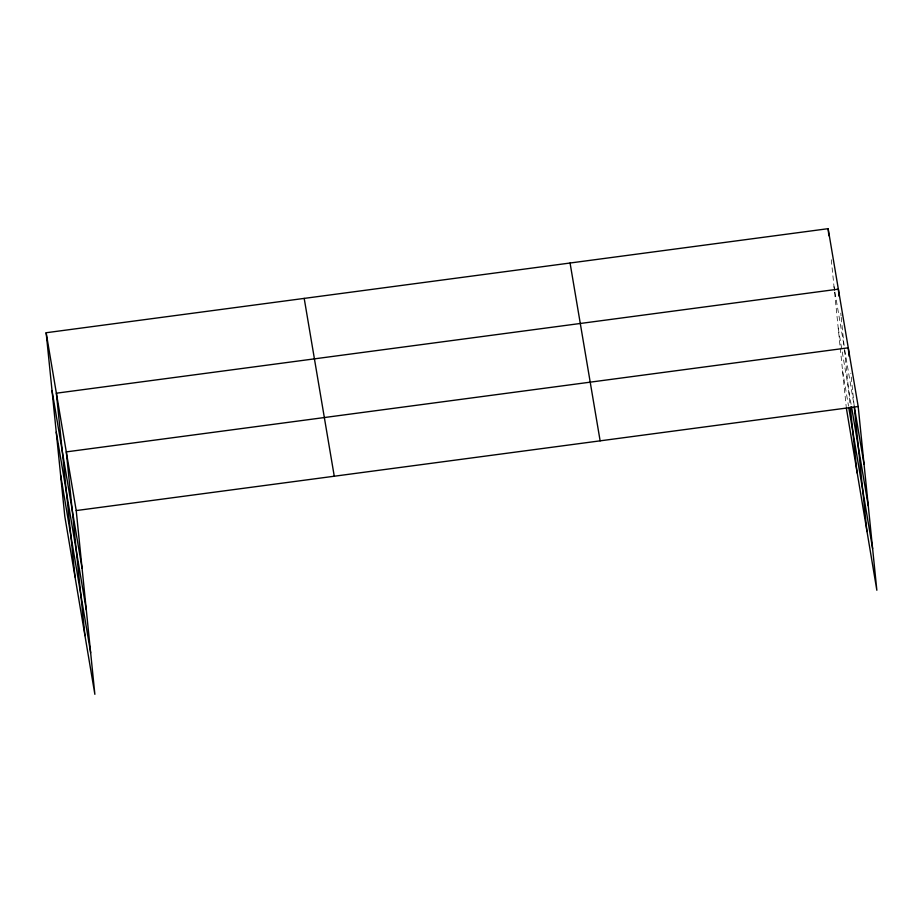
<?xml version="1.0" encoding="UTF-8"?>
<svg xmlns="http://www.w3.org/2000/svg" width="923" height="923" viewBox="0 0 923 923"><rect width="100%" height="100%" fill="white"/><g stroke="black" fill="none" stroke-linecap="round" stroke-linejoin="round"><path stroke-width="0.69" stroke-dasharray="4.62 3.46" d="M834 286.511L834.715 290.722M834.946 292.13L844.222 346.967M844.695 349.771L854.144 405.659L850.844 373.215M838.222 328.069L851.514 406.685M842.572 370.873L848.514 406.028M840.784 313.116L841.061 315.943M841.211 317.35L844.072 345.56M844.51 349.84L850.175 405.647M831.277 259.709L834.438 290.803M834.577 292.245L840.103 346.621M840.253 348.04L846.206 406.697"/><path stroke-width="1.38" d="M46.15 332.741L76.217 510.569L94.873 694.327L64.818 516.499L46.15 332.741L828.127 228.673L858.182 406.501L876.85 590.259L846.356 408.128M76.217 510.569L858.182 406.501M854.375 407.055L864.055 464.338M851.514 406.685L868.278 505.896M848.745 407.435L872.627 548.7M570.068 263.02L600.135 440.848M304.198 298.394L334.264 476.222M52.023 390.579L82.089 568.406M56.245 432.126L86.312 609.953M60.595 474.941L90.662 652.769M849.125 356.278L848.26 347.821L66.294 451.889L84.962 635.647M854.283 407.089L866.928 531.579M839.065 296.191L838.349 289.141L56.372 393.198L75.04 576.956M850.325 407.078L857.005 472.888M828.127 228.673L828.842 235.723"/></g></svg>
